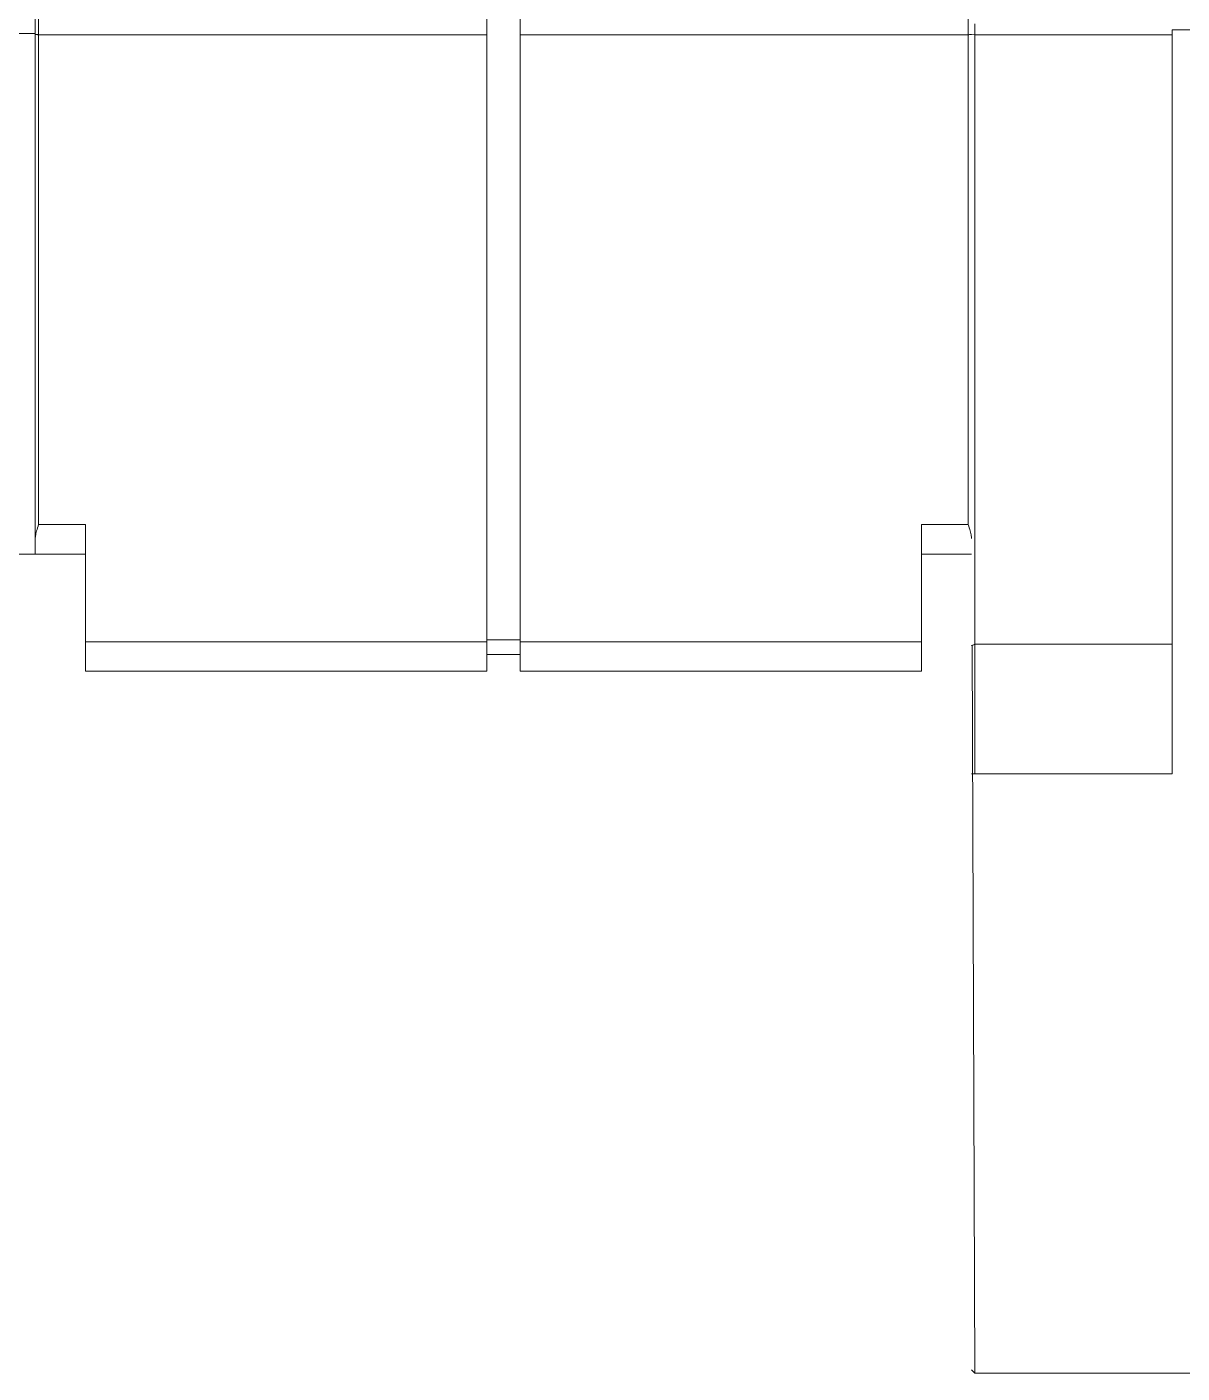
# Model space of a CAD drawing. Header units: millimetres. Extents: x 1359 to 3577, y 1336 to 3557.
# Drawn here: x 1638.31 to 1672.86, y 1776.66 to 1816.93 of the extents above; entities that cross this region are included whole.
import ezdxf

# ---------------------------------------------------------------- set-up
doc = ezdxf.new("R2010")
doc.units = ezdxf.units.MM
doc.layers.add('000-PI-Oprema', color=30, linetype='Continuous', lineweight=5)

msp = doc.modelspace()

# ---------------------------------------------------------------- linework, layer by layer
at = {"layer": '000-PI-Oprema', "color": 0, "linetype": 'ByBlock', "lineweight": 0}
for p, q in [((1638.562, 1801.158), (1638.562, 1837.663)), ((1638.662, 1802.042), (1638.662, 1817.158)), ((1652.062, 1797.656), (1652.062, 1817.158)), ((1653.062, 1797.656), (1653.062, 1817.158)), ((1666.462, 1802.042), (1666.462, 1817.158)), ((1666.662, 1815.024), (1666.662, 1817.013)), ((1638.062, 1816.729), (1638.562, 1816.729)), ((1638.662, 1816.693), (1652.062, 1816.693)), ((1653.062, 1816.693), (1666.462, 1816.693)), ((1666.662, 1816.693), (1666.562, 1816.7)), ((1666.662, 1816.693), (1672.562, 1816.693)), ((1672.562, 1816.838), (1679.562, 1816.838)), ((1672.562, 1794.581), (1672.562, 1816.838)), ((1666.662, 1813.366), (1666.662, 1815.024)), ((1666.662, 1811.711), (1666.662, 1813.366)), ((1666.662, 1810.044), (1666.662, 1811.711)), ((1666.662, 1808.39), (1666.662, 1810.044)), ((1666.662, 1806.738), (1666.662, 1808.39)), ((1666.662, 1803.419), (1666.662, 1806.738)), ((1666.662, 1801.771), (1666.662, 1803.419)), ((1638.629, 1801.939), (1638.645, 1801.989)), ((1638.645, 1801.989), (1638.662, 1802.042)), ((1638.662, 1802.042), (1640.062, 1802.042)), ((1640.062, 1797.656), (1640.062, 1802.042)), ((1665.062, 1802.042), (1666.462, 1802.042)), ((1665.062, 1797.656), (1665.062, 1802.042)), ((1666.479, 1801.989), (1666.462, 1802.042)), ((1666.495, 1801.939), (1666.479, 1801.989)), ((1638.562, 1801.62), (1638.563, 1801.646)), ((1638.563, 1801.646), (1638.565, 1801.674)), ((1638.565, 1801.674), (1638.569, 1801.704)), ((1638.569, 1801.704), (1638.575, 1801.736)), ((1638.575, 1801.736), (1638.583, 1801.771)), ((1638.583, 1801.771), (1638.592, 1801.809)), ((1638.592, 1801.809), (1638.603, 1801.849)), ((1638.603, 1801.849), (1638.615, 1801.892)), ((1638.615, 1801.892), (1638.629, 1801.939)), ((1666.509, 1801.893), (1666.495, 1801.939)), ((1666.521, 1801.849), (1666.509, 1801.893)), ((1666.532, 1801.809), (1666.521, 1801.849)), ((1666.541, 1801.771), (1666.532, 1801.809)), ((1666.549, 1801.736), (1666.541, 1801.771)), ((1666.555, 1801.704), (1666.549, 1801.736)), ((1666.559, 1801.674), (1666.555, 1801.704)), ((1666.561, 1801.646), (1666.559, 1801.674)), ((1666.562, 1801.62), (1666.561, 1801.646)), ((1666.662, 1800.107), (1666.662, 1801.771)), ((1638.062, 1801.158), (1638.562, 1801.158)), ((1638.562, 1801.158), (1640.062, 1801.158)), ((1665.062, 1801.158), (1666.562, 1801.158)), ((1666.662, 1798.457), (1666.662, 1800.107)), ((1640.062, 1798.529), (1652.062, 1798.529)), ((1652.062, 1798.593), (1653.062, 1798.593)), ((1653.062, 1798.529), (1665.062, 1798.529)), ((1666.562, 1798.415), (1666.576, 1798.421)), ((1666.576, 1798.421), (1666.591, 1798.427)), ((1666.591, 1798.427), (1666.605, 1798.433)), ((1666.605, 1798.433), (1666.619, 1798.439)), ((1666.619, 1798.439), (1666.633, 1798.445)), ((1666.633, 1798.445), (1666.648, 1798.451)), ((1666.648, 1798.451), (1666.662, 1798.457)), ((1666.662, 1798.457), (1672.562, 1798.457)), ((1666.662, 1798.306), (1666.662, 1798.457)), ((1652.062, 1798.156), (1653.062, 1798.156)), ((1666.662, 1798.146), (1666.662, 1798.306)), ((1666.662, 1797.979), (1666.662, 1798.146)), ((1666.662, 1797.804), (1666.662, 1797.979)), ((1640.062, 1797.656), (1652.062, 1797.656)), ((1653.062, 1797.656), (1665.062, 1797.656)), ((1666.662, 1797.622), (1666.662, 1797.804)), ((1666.662, 1797.433), (1666.662, 1797.622)), ((1666.662, 1797.238), (1666.662, 1797.433)), ((1666.662, 1797.038), (1666.662, 1797.238)), ((1666.662, 1796.832), (1666.662, 1797.038)), ((1666.662, 1796.621), (1666.662, 1796.832)), ((1666.662, 1796.406), (1666.662, 1796.621)), ((1666.662, 1796.186), (1666.662, 1796.406)), ((1666.662, 1795.964), (1666.662, 1796.186)), ((1666.662, 1795.738), (1666.662, 1795.964)), ((1666.662, 1795.509), (1666.662, 1795.738)), ((1666.662, 1795.279), (1666.662, 1795.509)), ((1666.662, 1795.047), (1666.662, 1795.279)), ((1666.662, 1794.814), (1666.662, 1795.047)), ((1666.662, 1794.581), (1666.662, 1794.814)), ((1666.562, 1794.581), (1666.662, 1794.581)), ((1666.662, 1794.581), (1672.562, 1794.581)), ((1666.662, 1776.658), (1666.562, 1776.758)), ((1666.662, 1776.658), (1679.562, 1776.658))]:
    msp.add_line(p, q, dxfattribs=at)
for points in [[(1638.562, 1816.7), (1638.564, 1816.699), (1638.57, 1816.698), (1638.579, 1816.696), (1638.591, 1816.695), (1638.606, 1816.694), (1638.624, 1816.694), (1638.643, 1816.693), (1638.662, 1816.693)], [(1666.462, 1816.693), (1666.482, 1816.693), (1666.5, 1816.694), (1666.518, 1816.694), (1666.533, 1816.695), (1666.545, 1816.696), (1666.554, 1816.698), (1666.56, 1816.699), (1666.562, 1816.7)], [(1666.662, 1776.658), (1666.583, 1798.424)]]:
    msp.add_lwpolyline(points, dxfattribs=at)

doc.saveas('drawing.dxf')
